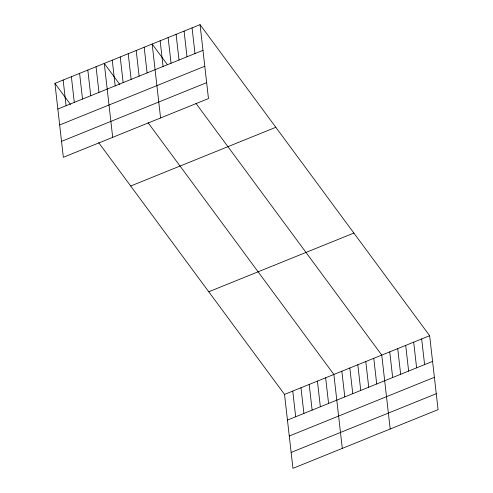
<?xml version="1.0" encoding="UTF-8"?>
<svg xmlns="http://www.w3.org/2000/svg" width="493" height="493" viewBox="0 0 493 493"><rect width="100%" height="100%" fill="white"/><g stroke="black" fill="none" stroke-linecap="round" stroke-linejoin="round"><path stroke-width="0.74" d="M200.047 24.65L208.471 98.582L63.35 157.292L54.926 83.366L200.047 24.65L429.649 335.708L438.074 409.634L292.953 468.35L284.529 394.418L98.705 142.674M57.854 109.039L202.968 50.323M59.665 124.963L204.786 66.247M61.533 141.368L206.653 82.651M130.694 186.015L275.815 127.299M208.761 291.77L353.882 233.06M284.529 394.418L429.649 335.708M287.456 420.098L432.577 361.381M289.268 436.022L434.388 377.305M291.141 452.426L436.262 393.71M167.312 64.552L152.158 44.025L160.582 117.956M195.937 103.333L381.761 355.083L390.185 429.015M119.842 84.5L104.269 63.4L112.687 137.331M148.048 122.708L333.872 374.458L342.296 448.39M54.926 83.366L70.499 104.461M421.669 338.938L424.596 364.61M413.689 342.167L416.61 367.84M405.708 345.396L408.629 371.069M397.722 348.625L400.649 374.298M389.741 351.854L392.668 377.527M373.78 358.312L376.707 383.985M365.8 361.542L368.721 387.215M357.819 364.771L360.74 390.444M349.833 368L352.76 393.673M341.852 371.229L344.78 396.902M325.651 377.786L328.572 403.459M317.424 381.114L320.351 406.787M309.203 384.441L312.124 410.114M300.976 387.769L303.904 413.442M292.756 391.097L295.677 416.77M192.067 27.879L194.988 53.552M184.08 31.108L187.007 56.781M176.1 34.337L179.027 60.01M168.119 37.567L171.046 63.24M160.139 40.796L163.066 66.469M144.178 47.254L147.099 72.927M136.191 50.483L139.118 76.156M128.211 53.712L131.138 79.385M120.23 56.941L123.158 82.614M112.25 60.171L115.171 85.844M96.043 66.728L98.97 92.401M87.822 70.055L90.743 95.728M79.595 73.383L82.522 99.056M71.374 76.711L74.301 102.384M63.147 80.039L66.074 105.712"/></g></svg>
